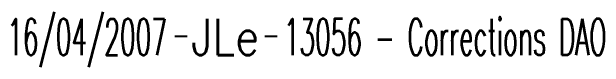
# Model space of a CAD drawing. Header units: millimetres. Extents: x 266003 to 267005, y 124000 to 124996.
# Drawn here: x 266504.43 to 266528.73, y 124243.08 to 124245.37 of the extents above; entities that cross this region are included whole.
import ezdxf
from ezdxf.enums import TextEntityAlignment as Align

# ---------------------------------------------------------------- set-up
doc = ezdxf.new("R2010")
doc.units = ezdxf.units.MM
doc.layers.get('0').update_dxf_attribs({"linetype": 'CONTINUOUS'})
doc.layers.add('S_900', color=7, linetype='CONTINUOUS')
doc.styles.get("Standard").update_dxf_attribs({"font": 'romans.shx', "width": 0.85})

# ---------------------------------------------------------------- blocks, each defined once
blk = doc.blocks.new('GIS_MODF')
at = {"color": 0, "linetype": 'Continuous', "flags": 128}
for points in [[(-2.176, -0.014), (-1.676, -0.014)], [(1.519, -0.014), (2.019, -0.014)]]:
    blk.add_lwpolyline(points, dxfattribs=at)
at = {"color": 0, "linetype": 'Continuous', "width": 0.5}
blk.add_attdef('DATE', text='', height=1.5, dxfattribs=at).set_placement((-2.502, -0.798), align=Align.RIGHT)
at = {"color": 0, "linetype": 'Continuous', "width": 1.771291}
blk.add_attdef('USER', text='', height=1.5, dxfattribs=at).set_placement((-1.507, -0.798), (1.276, -0.798), align=Align.FIT)
at = {"color": 0, "linetype": 'Continuous', "width": 0.5}
blk.add_attdef('DESC', (2.289, -0.798), '', height=1.5, dxfattribs=at)

msp = doc.modelspace()

# ---------------------------------------------------------------- block references
at = {"layer": 'S_900', "color": 7, "linetype": 'Continuous'}
ref = msp.add_blockref('GIS_MODF', (266513.293, 124244.382), dxfattribs=at)
ref.add_attrib('DATE', '16/04/2007', dxfattribs={"layer": '0', "color": 0, "linetype": 'Continuous', "height": 1.5, "width": 0.5}).set_placement((266510.791, 124243.584), align=Align.RIGHT)
ref.add_attrib('USER', 'JLe', dxfattribs={"layer": '0', "color": 0, "linetype": 'Continuous', "height": 1.5, "width": 0.811842}).set_placement((266511.786, 124243.584), (266514.57, 124243.584), align=Align.FIT)
ref.add_attrib('DESC', '13056 - Corrections DAO', (266515.582, 124243.584), dxfattribs={"layer": '0', "color": 0, "linetype": 'Continuous', "height": 1.5, "width": 0.5})
ref = msp.add_blockref('GIS_MODF', (266513.293, 124244.382), dxfattribs=at)
ref.add_attrib('DATE', '16/04/2007', dxfattribs={"layer": '0', "color": 0, "linetype": 'Continuous', "height": 1.5, "width": 0.5}).set_placement((266510.791, 124243.584), align=Align.RIGHT)
ref.add_attrib('USER', 'JLe', dxfattribs={"layer": '0', "color": 0, "linetype": 'Continuous', "height": 1.5, "width": 0.811842}).set_placement((266511.786, 124243.584), (266514.57, 124243.584), align=Align.FIT)
ref.add_attrib('DESC', '13056 - Corrections DAO', (266515.582, 124243.584), dxfattribs={"layer": '0', "color": 0, "linetype": 'Continuous', "height": 1.5, "width": 0.5})

doc.saveas('drawing.dxf')
